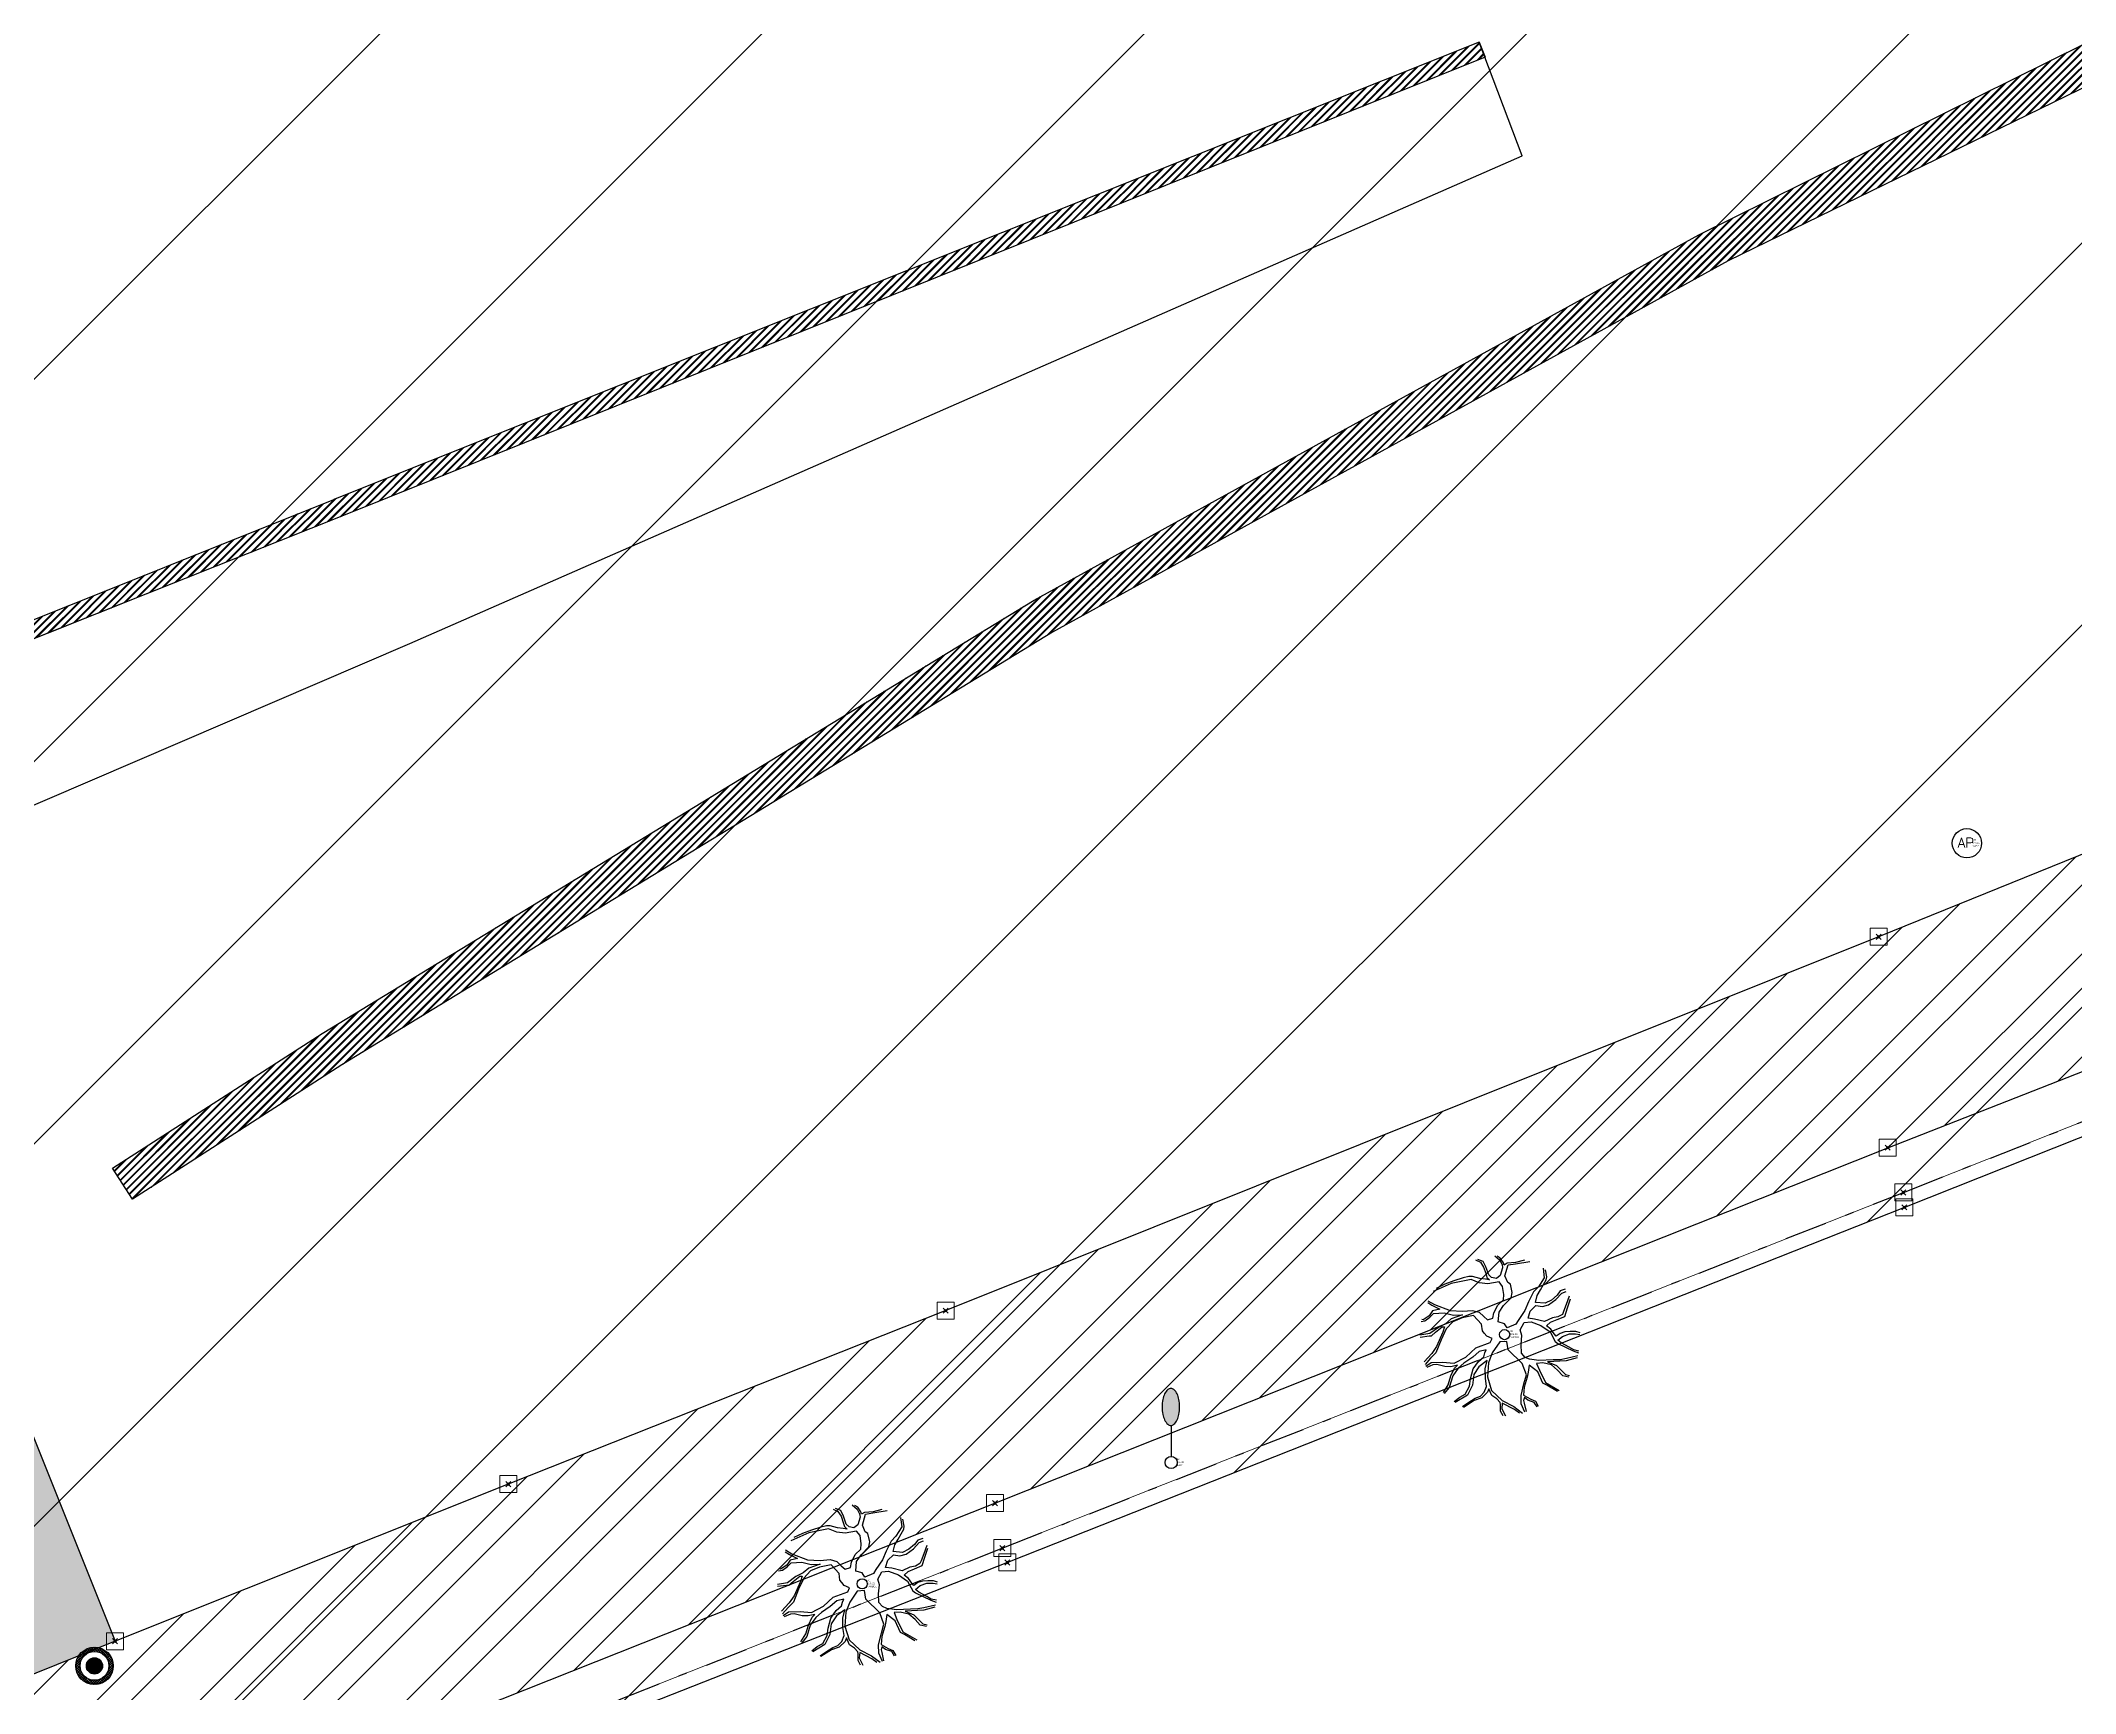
# Model space of a CAD drawing. Extents: x 350769 to 354978, y 6304672 to 6307963.
# Drawn here: x 352501.15 to 352525.05, y 6305421.09 to 6305440.5 of the extents above; entities that cross this region are included whole.
import ezdxf

# ---------------------------------------------------------------- set-up
doc = ezdxf.new("R2010")
doc.units = 0
doc.header["$PDMODE"] = 35
doc.header["$PDSIZE"] = 0.03
doc.linetypes.add('CONTINUOS', pattern=[0])
doc.linetypes.add('JPG_DASHDOT', pattern=[1, 0.5, -0.25, 0, -0.25])
doc.layers.get('0').update_dxf_attribs({"linetype": 'CONTINUOUS'})
doc.layers.get('Defpoints').update_dxf_attribs({"linetype": 'CONTINUOUS'})
for name, color, linetype in [('0-LEVANTAMIENTO 2020.SEP', 252, 'CONTINUOUS'), ('02_Geo ext_Acotamiento', 7, 'CONTINUOUS'), ('1-ADOQUIN', 8, 'CONTINUOUS'), ('1-MURO', 7, 'CONTINUOUS'), ('1-PAVIMENTO', 161, 'CONTINUOUS'), ('1-RADIER', 251, 'CONTINUOUS'), ('1-SOLERA', 212, 'CONTINUOUS'), ('1-SOLERA_ZARPA', 222, 'CONTINUOUS'), ('1-VEREDA', 251, 'CONTINUOUS'), ('2-ACHURADO MURO', 9, 'CONTINUOUS'), ('2-ACHURADO RADIER', 9, 'CONTINUOUS'), ('2-ACHURADO VEREDA', 252, 'CONTINUOUS'), ('C-TINN', 5, 'CONTINUOUS'), ('TOP-URB-SOLERAS', 2, 'JPG_DASHDOT'), ('V-NODE-TEXT', 1, 'CONTINUOUS'), ('Z-ARBOL', 253, 'CONTINUOUS'), ('Z-CIAP', 253, 'CONTINUOUS'), ('Z-LUM', 253, 'CONTINUOUS'), ('Z-TOPE', 253, 'CONTINUOUS')]:
    doc.layers.add(name, color=color, linetype=linetype)
doc.layers.add('0_ASD_TOPOGRAFIA_ELEMENTOS', color=9, linetype='CONTINUOS', lineweight=5, true_color=0xbdbdbd)
doc.styles.add('ROMANS', font='romans.shx', dxfattribs={"width": 0.65})
doc.dimstyles.new('Principal', dxfattribs={"dimscale": 0, "dimtxt": 2, "dimasz": 2, "dimexe": 1, "dimexo": 1, "dimtad": 1, "dimrnd": 0.05, "dimzin": 1, "dimtxsty": 'ROMANS', "dimcen": 2.5, "dimclrt": 2, "dimaunit": 2, "dimadec": 0, "dimazin": 0, "dimtfac": 1, "dimtmove": 0, "dimatfit": 3, "dimfxl": 1, "dimfxlon": 1, "dimarcsym": 0})
pattern_1 = [(45, (0, 0), (-0.04490128060535, 0.04490128060535), [])]
pattern_2 = [(45, (38000, -3000), (-0.04490128060535, 0.04490128060535), [])]

# ---------------------------------------------------------------- blocks, each defined once
blk = doc.blocks.new('ARBOL')
at = {"layer": 'Z-ARBOL', "color": 9, "linetype": 'Continuous', "true_color": 0xbdbdbd}
for p, q in [((-1.403, 3.597), (-1.165, 3.491)), ((-1.029, 3.526), (-1.286, 3.62)), ((-1.165, 3.491), (-1.017, 3.252)), ((-0.902, 3.26), (-1.029, 3.526)), ((-1.017, 3.252), (-0.911, 2.96)), ((-0.911, 2.96), (-0.854, 2.754)), ((-0.767, 2.873), (-0.902, 3.26)), ((-0.477, 3.797), (-0.24, 3.601)), ((-0.207, 3.685), (-0.352, 3.773)), ((-0.24, 3.601), (-0.123, 3.368)), ((-0.057, 3.46), (-0.207, 3.685)), ((-0.104, 3.213), (-0.207, 2.841)), ((-0.123, 3.368), (-0.104, 3.213)), ((-0.029, 3.35), (-0.057, 3.46)), ((0.118, 3.442), (-0.029, 3.35)), ((0.016, 2.829), (0.166, 3.358)), ((0.526, 3.47), (0.118, 3.442)), ((0.166, 3.358), (0.515, 3.412)), ((0.515, 3.412), (1.206, 3.526)), ((0.952, 3.585), (0.526, 3.47)), ((1.849, 3.198), (1.905, 2.74)), ((2.025, 2.777), (1.962, 3.121)), ((-2.573, 2.463), (-3.436, 2.075)), ((-2.87, 2.43), (-3.296, 2.225)), ((-2.436, 2.588), (-2.87, 2.43)), ((-1.615, 2.657), (-2.573, 2.463)), ((-1.989, 2.729), (-2.436, 2.588)), ((-1.717, 2.798), (-1.989, 2.729)), ((-1.54, 2.794), (-1.717, 2.798)), ((-1.226, 2.493), (-1.615, 2.657)), ((-1.187, 2.697), (-1.54, 2.794)), ((-0.816, 2.445), (-1.226, 2.493)), ((-0.92, 2.661), (-1.187, 2.697)), ((-0.73, 2.639), (-0.92, 2.661)), ((-0.854, 2.754), (-0.73, 2.639)), ((-0.266, 2.536), (-0.816, 2.445)), ((-0.63, 2.741), (-0.767, 2.873)), ((-0.396, 2.696), (-0.63, 2.741)), ((-0.207, 2.841), (-0.396, 2.696)), ((-0.096, 2.323), (-0.266, 2.536)), ((-0.041, 1.935), (-0.096, 2.323)), ((0.148, 2.502), (0.016, 2.829)), ((0.28, 2.432), (0.148, 2.502)), ((0.364, 2.024), (0.28, 2.432)), ((0.316, 1.777), (0.364, 2.024)), ((1.387, 2.055), (1.15, 1.572)), ((1.627, 2.295), (1.387, 2.055)), ((1.564, 1.885), (1.729, 2.155)), ((1.905, 2.74), (1.627, 2.295)), ((1.729, 2.155), (1.875, 2.414)), ((1.875, 2.414), (1.998, 2.632)), ((1.998, 2.632), (2.025, 2.777)), ((2.463, 1.684), (2.748, 1.991)), ((2.673, 2.111), (2.52, 1.899)), ((2.914, 2.185), (2.673, 2.111)), ((2.748, 1.991), (2.957, 2.072)), ((-3.7, 1.548), (-3.498, 1.419)), ((-3.69, 1.634), (-3.381, 1.442)), ((-3.47, 1.143), (-3.63, 0.901)), ((-3.594, 0.834), (-3.415, 1.011)), ((-3.498, 1.419), (-3.116, 1.225)), ((-3.116, 1.225), (-3.47, 1.143)), ((-3.415, 1.011), (-2.907, 1.05)), ((-3.381, 1.442), (-2.627, 1.162)), ((-2.907, 1.05), (-2.46, 0.935)), ((-2.627, 1.162), (-2.021, 1.122)), ((-2.021, 1.122), (-1.544, 1.167)), ((-1.544, 1.167), (-1.222, 1.075)), ((-1.222, 1.075), (-1.003, 0.868)), ((-0.567, 0.785), (-0.517, 1.046)), ((-0.517, 1.046), (-0.333, 1.418)), ((-0.333, 1.418), (-0.059, 1.667)), ((-0.309, 0.615), (-0.27, 1.074)), ((-0.27, 1.074), (-0.047, 1.394)), ((-0.059, 1.667), (-0.041, 1.935)), ((-0.047, 1.394), (0.316, 1.777)), ((0.973, 1.154), (0.657, 0.687)), ((1.15, 1.572), (0.973, 1.154)), ((1.13, 0.793), (1.228, 1.135)), ((1.228, 1.135), (1.504, 1.399)), ((1.485, 1.554), (1.564, 1.885)), ((1.945, 1.511), (1.485, 1.554)), ((1.504, 1.399), (1.819, 1.354)), ((1.819, 1.354), (2.109, 1.435)), ((2.249, 1.664), (1.945, 1.511)), ((2.109, 1.435), (2.463, 1.684)), ((2.52, 1.899), (2.249, 1.664)), ((2.839, 1.115), (2.78, 0.975)), ((2.968, 1.452), (2.839, 1.115)), ((2.891, 0.879), (3.018, 1.291)), ((3.108, 1.847), (2.968, 1.452)), ((3.018, 1.291), (3.163, 1.716)), ((-3.598, 0.051), (-4.08, -0.022)), ((-4.02, 0.629), (-3.835, 0.669)), ((-3.923, 0.716), (-3.985, 0.728)), ((-3.63, 0.901), (-3.923, 0.716)), ((-3.835, 0.669), (-3.594, 0.834)), ((-3.185, 0.35), (-3.598, 0.051)), ((-3.521, -0.054), (-3.326, 0.12)), ((-3.326, 0.12), (-3.003, 0.375)), ((-2.972, 0.113), (-3.28, -0.567)), ((-2.845, 0.526), (-3.185, 0.35)), ((-2.811, 0.278), (-3.057, -0.248)), ((-3.003, 0.375), (-2.891, 0.369)), ((-2.891, 0.369), (-2.972, 0.113)), ((-2.574, 0.761), (-2.845, 0.526)), ((-2.487, 0.623), (-2.811, 0.278)), ((-2.02, 0.956), (-2.574, 0.761)), ((-2.048, 0.811), (-2.487, 0.623)), ((-2.46, 0.935), (-2.02, 0.956)), ((-1.495, 0.916), (-2.048, 0.811)), ((-1.107, 0.496), (-1.495, 0.916)), ((-1.069, 0.187), (-1.107, 0.496)), ((-0.979, 0.064), (-1.069, 0.187)), ((-1.003, 0.868), (-0.823, 0.713)), ((-0.861, -0.079), (-0.979, 0.064)), ((-0.823, 0.713), (-0.567, 0.785)), ((-0.003, 0.526), (-0.309, 0.615)), ((0.12, 0.322), (-0.003, 0.526)), ((0.541, 0.498), (0.12, 0.322)), ((0.657, 0.687), (0.541, 0.498)), ((0.749, 0.232), (0.945, 0.586)), ((0.826, -0.039), (0.749, 0.232)), ((0.945, 0.586), (1.274, 0.614)), ((1.429, 0.75), (1.13, 0.793)), ((1.274, 0.614), (1.74, 0.435)), ((1.922, 0.626), (1.429, 0.75)), ((1.74, 0.435), (2.184, 0.139)), ((2.296, 0.811), (1.922, 0.626)), ((2.013, 0.428), (2.208, 0.602)), ((2.225, 0.267), (2.013, 0.428)), ((2.184, 0.139), (2.434, -0.331)), ((2.208, 0.602), (2.522, 0.723)), ((2.391, 0.039), (2.225, 0.267)), ((2.562, 0.851), (2.296, 0.811)), ((2.484, -0.069), (2.391, 0.039)), ((2.67, 0.062), (2.484, -0.069)), ((2.522, 0.723), (2.891, 0.879)), ((2.78, 0.975), (2.562, 0.851)), ((2.895, 0.139), (2.67, 0.062)), ((2.788, -0.082), (3.118, 0.036)), ((3.155, 0.15), (2.895, 0.139)), ((3.118, 0.036), (3.409, 0.041)), ((3.428, 0.143), (3.155, 0.15)), ((3.409, 0.041), (3.612, 0.003)), ((3.628, 0.09), (3.428, 0.143)), ((-4.066, -0.115), (-3.635, -0.062)), ((-3.508, -0.915), (-3.874, -1.313)), ((-3.635, -0.062), (-3.521, -0.054)), ((-3.307, -0.878), (-3.565, -1.13)), ((-3.28, -0.567), (-3.508, -0.915)), ((-3.057, -0.248), (-3.307, -0.878)), ((-1.859, -1.079), (-1.388, -0.641)), ((-1.226, -0.808), (-1.537, -1.08)), ((-1.388, -0.641), (-0.693, -0.382)), ((-0.89, -0.736), (-1.226, -0.808)), ((-1, -1.062), (-0.949, -0.876)), ((-0.949, -0.876), (-0.89, -0.736)), ((-0.607, -0.187), (-0.861, -0.079)), ((-0.595, -0.883), (-0.783, -1.36)), ((-0.693, -0.382), (-0.607, -0.187)), ((-0.234, -0.349), (-0.595, -0.883)), ((0.11, -0.324), (-0.234, -0.349)), ((0.178, -0.729), (0.11, -0.324)), ((0.844, -1.384), (0.178, -0.729)), ((0.792, -0.47), (0.826, -0.039)), ((0.808, -0.895), (0.792, -0.47)), ((0.98, -1.093), (0.808, -0.895)), ((2.434, -0.331), (2.56, -0.43)), ((2.56, -0.264), (2.788, -0.082)), ((2.727, -0.401), (2.56, -0.264)), ((2.56, -0.43), (3.301, -0.782)), ((3.107, -0.61), (2.727, -0.401)), ((3.327, -0.727), (3.107, -0.61)), ((3.301, -0.782), (3.556, -0.877)), ((3.574, -0.789), (3.327, -0.727)), ((-3.565, -1.13), (-3.831, -1.435)), ((-3.796, -1.524), (-3.541, -1.346)), ((-3.449, -1.454), (-3.747, -1.578)), ((-3.541, -1.346), (-2.989, -1.331)), ((-3.269, -1.443), (-3.449, -1.454)), ((-2.882, -1.532), (-3.269, -1.443)), ((-2.989, -1.331), (-2.433, -1.376)), ((-2.593, -1.542), (-2.882, -1.532)), ((-2.273, -1.468), (-2.593, -1.542)), ((-2.581, -1.981), (-2.412, -1.607)), ((-2.235, -1.61), (-2.5, -1.982)), ((-2.433, -1.376), (-1.859, -1.079)), ((-2.412, -1.607), (-2.273, -1.468)), ((-1.964, -1.376), (-2.235, -1.61)), ((-1.537, -1.08), (-1.964, -1.376)), ((-1.64, -2.131), (-1.515, -1.642)), ((-1.487, -1.919), (-1.553, -2.434)), ((-1.515, -1.642), (-1.253, -1.285)), ((-1.237, -1.544), (-1.487, -1.919)), ((-1.253, -1.285), (-1, -1.062)), ((-0.841, -1.243), (-1.237, -1.544)), ((-0.934, -1.647), (-0.841, -1.243)), ((-0.924, -2.102), (-0.934, -1.647)), ((-0.783, -1.36), (-0.829, -2.029)), ((1.046, -1.935), (0.844, -1.384)), ((0.931, -2.365), (1.046, -1.935)), ((1.19, -1.179), (0.98, -1.093)), ((1.136, -1.801), (1.089, -2.048)), ((1.184, -1.464), (1.136, -1.801)), ((1.592, -1.783), (1.184, -1.464)), ((1.645, -1.25), (1.19, -1.179)), ((1.833, -1.361), (1.539, -1.381)), ((1.539, -1.381), (1.67, -1.707)), ((1.84, -2.342), (1.592, -1.783)), ((2.33, -1.215), (1.645, -1.25)), ((1.67, -1.707), (1.96, -2.305)), ((2.251, -1.456), (1.833, -1.361)), ((2.967, -1.261), (2.068, -1.316)), ((2.068, -1.316), (2.488, -1.486)), ((2.542, -1.708), (2.251, -1.456)), ((2.671, -1.205), (2.33, -1.215)), ((2.488, -1.486), (2.923, -1.916)), ((2.797, -1.983), (2.542, -1.708)), ((2.971, -1.156), (2.671, -1.205)), ((2.923, -1.916), (3.123, -1.969)), ((3.494, -1.121), (2.967, -1.261)), ((3.522, -1.022), (2.971, -1.156)), ((-2.944, -2.787), (-2.711, -2.409)), ((-2.67, -2.537), (-2.906, -2.839)), ((-2.711, -2.409), (-2.581, -1.981)), ((-2.5, -1.982), (-2.67, -2.537)), ((-1.79, -2.916), (-2.375, -3.272)), ((-2.163, -3.011), (-1.893, -2.866)), ((-1.893, -2.866), (-1.691, -2.483)), ((-1.553, -2.434), (-1.79, -2.916)), ((-1.691, -2.483), (-1.64, -2.131)), ((-1.168, -2.959), (-0.986, -2.768)), ((-0.825, -2.769), (-1.104, -3.047)), ((-0.986, -2.768), (-0.869, -2.489)), ((-0.869, -2.489), (-0.924, -2.102)), ((-0.829, -2.029), (-0.631, -2.685)), ((-0.76, -2.6), (-0.825, -2.769)), ((-0.614, -2.929), (-0.76, -2.6)), ((-0.631, -2.685), (-0.112, -3.176)), ((-0.371, -3.096), (-0.614, -2.929)), ((0.792, -2.926), (0.931, -2.365)), ((0.795, -3.334), (0.792, -2.926)), ((0.947, -2.534), (0.907, -2.918)), ((0.907, -2.918), (1.258, -3.106)), ((1.089, -2.048), (0.947, -2.534)), ((2.032, -2.439), (1.84, -2.342)), ((1.96, -2.305), (2.63, -2.689)), ((2.541, -2.732), (2.032, -2.439)), ((3.09, -2.053), (2.797, -1.983)), ((-2.428, -3.216), (-2.163, -3.011)), ((-2.023, -3.459), (-1.763, -3.283)), ((-1.468, -3.174), (-1.982, -3.498)), ((-1.763, -3.283), (-1.414, -3.063)), ((-1.104, -3.047), (-1.468, -3.174)), ((-1.414, -3.063), (-1.168, -2.959)), ((-0.209, -3.263), (-0.371, -3.096)), ((-0.194, -3.356), (-0.209, -3.263)), ((-0.193, -3.688), (-0.194, -3.356)), ((-0.073, -3.907), (-0.193, -3.688)), ((-0.118, -3.295), (-0.137, -3.563)), ((-0.137, -3.563), (0.039, -3.913)), ((0.469, -3.603), (-0.118, -3.295)), ((-0.112, -3.176), (0.447, -3.464)), ((0.447, -3.464), (0.866, -3.771)), ((0.709, -3.785), (0.469, -3.603)), ((0.979, -3.736), (0.795, -3.334)), ((0.95, -3.032), (0.906, -3.174)), ((0.906, -3.174), (0.947, -3.302)), ((0.947, -3.302), (1.033, -3.696)), ((1.12, -3.155), (0.95, -3.032)), ((1.423, -3.258), (1.12, -3.155)), ((1.258, -3.106), (1.481, -3.209)), ((1.558, -3.479), (1.423, -3.258)), ((1.481, -3.209), (1.614, -3.445))]:
    blk.add_line(p, q, dxfattribs=at)
at = {"layer": 'Z-ARBOL', "color": 9, "true_color": 0xbdbdbd}
blk.add_circle((0, 0), 0.245, dxfattribs=at)
blk = doc.blocks.new('*U737', base_point=(352518.349, 6305425.305))
at = {"layer": 'Z-ARBOL', "linetype": 'ByBlock', "lineweight": -2, "xscale": 0.2441400029806206, "yscale": 0.2441400029806206, "zscale": 0.2441400029806206}
blk.add_blockref('ARBOL', (352518.349, 6305425.305), dxfattribs=at)
at = {"layer": 'V-NODE-TEXT', "linetype": 'ByBlock', "char_height": 0.02}
for s, insert, attachment_point in [('39', (352518.414, 6305425.345), 4), ('676.38', (352518.414, 6305425.32), 1), ('°ARBOL', (352518.414, 6305425.275), 4)]:
    blk.add_mtext(s, dxfattribs=dict(at, insert=insert, attachment_point=attachment_point))
blk = doc.blocks.new('*U738', base_point=(352510.803, 6305422.377))
at = {"layer": 'Z-ARBOL', "linetype": 'ByBlock', "lineweight": -2, "xscale": 0.2441400029806206, "yscale": 0.2441400029806206, "zscale": 0.2441400029806206}
blk.add_blockref('ARBOL', (352510.803, 6305422.377), dxfattribs=at)
at = {"layer": 'V-NODE-TEXT', "linetype": 'ByBlock', "char_height": 0.02}
for s, insert, attachment_point in [('41', (352510.868, 6305422.417), 4), ('676.23', (352510.868, 6305422.392), 1), ('°ARBOL', (352510.868, 6305422.347), 4)]:
    blk.add_mtext(s, dxfattribs=dict(at, insert=insert, attachment_point=attachment_point))
blk = doc.blocks.new('LUM')
blk.add_hatch(color=256).paths.add_polyline_path([(0.32, 2.09, 0.048714), (0.293, 2.371, 0.062489), (0.224, 2.581, 0.102974), (0.101, 2.743, 0.180941), (-0.01, 2.784, 0.180941), (-0.121, 2.743, 0.102974), (-0.244, 2.581, 0.062489), (-0.313, 2.371, 0.048714), (-0.341, 2.09, 0.048714), (-0.313, 1.808, 0.062489), (-0.244, 1.599, 0.102974), (-0.121, 1.437, 0.180941), (-0.01, 1.395, 0.180941), (0.101, 1.437, 0.102974), (0.224, 1.599, 0.062489), (0.293, 1.808, 0.048714)])
at = {"layer": 'Z-LUM'}
blk.add_lwpolyline([(-0.341, 2.09, 0.048714), (-0.313, 1.808, 0.062489), (-0.244, 1.599, 0.102974), (-0.121, 1.437, 0.180941), (-0.01, 1.395, 0.180941), (0.101, 1.437, 0.102974), (0.224, 1.599, 0.062489), (0.293, 1.808, 0.048714), (0.32, 2.09, 0.048714), (0.293, 2.371, 0.062489), (0.224, 2.581, 0.102974), (0.101, 2.743, 0.180941), (-0.01, 2.784, 0.180941), (-0.121, 2.743, 0.102974), (-0.244, 2.581, 0.062489), (-0.313, 2.371, 0.048714)], format="xyb", close=True, dxfattribs=at)
blk.add_lwpolyline([(0.006, 1.395), (0.006, 0.23)], dxfattribs=at)
blk.add_circle((0, 0), 0.23, dxfattribs=at)
blk = doc.blocks.new('*U778', base_point=(352514.432, 6305423.803))
at = {"layer": 'Z-LUM', "linetype": 'ByBlock', "lineweight": -2, "xscale": 0.3122469918520235, "yscale": 0.3122469918520235, "zscale": 0.3122469918520235}
blk.add_blockref('LUM', (352514.432, 6305423.803), dxfattribs=at)
at = {"layer": 'V-NODE-TEXT', "linetype": 'ByBlock', "char_height": 0.02}
for s, insert, attachment_point in [('40', (352514.497, 6305423.843), 4), ('676.28', (352514.497, 6305423.818), 1), ('°LUM', (352514.497, 6305423.773), 4)]:
    blk.add_mtext(s, dxfattribs=dict(at, insert=insert, attachment_point=attachment_point))
blk = doc.blocks.new('CIAP')
at = {"layer": 'Z-CIAP', "color": 9, "true_color": 0xbdbdbd}
blk.add_circle((0, 0), 1.2, dxfattribs=at)
at = {"layer": 'Z-CIAP', "color": 9, "true_color": 0xbdbdbd, "style": 'ROMANS'}
blk.add_text('AP', height=0.8, dxfattribs=at).set_placement((-0.75, -0.36))
blk = doc.blocks.new('*U788', base_point=(352523.779, 6305431.077))
at = {"layer": 'Z-CIAP', "linetype": 'ByBlock', "lineweight": -2, "xscale": 0.1434531147387305, "yscale": 0.1434531147387305, "zscale": 0.1434531147387305}
blk.add_blockref('CIAP', (352523.779, 6305431.077), dxfattribs=at)
at = {"layer": 'V-NODE-TEXT', "linetype": 'ByBlock', "char_height": 0.02}
for s, insert, attachment_point in [('676.45', (352523.844, 6305431.092), 1), ('111', (352523.844, 6305431.117), 4), ('°CIAP', (352523.844, 6305431.047), 4)]:
    blk.add_mtext(s, dxfattribs=dict(at, insert=insert, attachment_point=attachment_point))
blk = doc.blocks.new('TOPE')
at = {"layer": 'Z-TOPE'}
h = blk.add_hatch(color=256, dxfattribs=at)
edge = h.paths.add_edge_path()
edge.add_arc((0, 0), 0.478, 0, 360)
for p, q in [((-1.1, 0.04), (-0.75, 0.39)), ((-1.1, -0.1), (-0.83, 0.17)), ((-0.83, -0.15), (-1.1, 0.11)), ((-1.08, 0.2), (-0.2, 1.08)), ((-0.85, 0), (-1.08, 0.23)), ((-1.08, -0.23), (-0.85, 0.01)), ((-0.84, 0.14), (-1.05, 0.35)), ((-1.03, 0.4), (-0.4, 1.03)), ((-0.81, 0.25), (-1.01, 0.45)), ((-0.77, 0.36), (-0.96, 0.54)), ((-0.72, 0.45), (-0.9, 0.63)), ((-0.66, 0.53), (-0.84, 0.71)), ((-0.59, 0.61), (-0.77, 0.79)), ((-0.51, 0.67), (-0.7, 0.85)), ((-0.43, 0.73), (-0.61, 0.92)), ((-0.33, 0.78), (-0.53, 0.97)), ((-0.23, 0.82), (-0.43, 1.02)), ((-0.39, 0.75), (-0.04, 1.1)), ((-0.11, 0.84), (-0.32, 1.05)), ((0.03, 0.85), (-0.21, 1.08)), ((-0.17, 0.83), (0.1, 1.1)), ((0.19, 0.83), (-0.08, 1.1)), ((-0.01, 0.85), (0.23, 1.08)), ((0.43, 0.73), (0.06, 1.1)), ((0.13, 0.84), (0.34, 1.05)), ((1.08, 0.22), (0.22, 1.08)), ((0.24, 0.81), (0.44, 1.01)), ((0.35, 0.77), (0.54, 0.96)), ((1.01, 0.43), (0.43, 1.01)), ((0.44, 0.72), (0.63, 0.91)), ((0.53, 0.66), (0.71, 0.85)), ((0.6, 0.6), (0.78, 0.78)), ((0.67, 0.52), (0.85, 0.7)), ((0.73, 0.44), (0.91, 0.62)), ((1.1, 0.06), (0.73, 0.43)), ((0.78, 0.34), (0.97, 0.53)), ((0.81, 0.24), (1.01, 0.44)), ((1.1, -0.08), (0.83, 0.19)), ((0.83, -0.18), (1.1, 0.09)), ((0.84, 0.12), (1.05, 0.33)), ((0.85, -0.02), (1.08, 0.22)), ((1.08, -0.21), (0.85, 0.03)), ((-0.77, -0.36), (-1.1, -0.03)), ((-0.19, -1.09), (-1.09, -0.19)), ((-1.05, -0.34), (-0.84, -0.13)), ((-0.38, -1.03), (-1.03, -0.38)), ((-1.01, -0.44), (-0.81, -0.24)), ((-0.96, -0.54), (-0.77, -0.35)), ((-0.91, -0.63), (-0.72, -0.44)), ((-0.85, -0.71), (-0.66, -0.53)), ((-0.78, -0.78), (-0.6, -0.6)), ((-0.78, -0.78), (-0.78, -0.78)), ((-0.7, -0.85), (-0.52, -0.67)), ((-0.62, -0.91), (-0.44, -0.73)), ((-0.53, -0.97), (-0.34, -0.78)), ((-0.44, -1.01), (-0.24, -0.81)), ((-0.03, -1.1), (-0.36, -0.77)), ((-0.33, -1.05), (-0.12, -0.84)), ((-0.22, -1.08), (0.02, -0.85)), ((0.11, -1.1), (-0.15, -0.83)), ((-0.09, -1.1), (0.18, -0.83)), ((0.23, -1.08), (0, -0.85)), ((0.05, -1.1), (0.4, -0.74)), ((0.35, -1.05), (0.14, -0.84)), ((0.21, -1.08), (1.08, -0.21)), ((0.45, -1.01), (0.25, -0.81)), ((0.54, -0.96), (0.36, -0.77)), ((0.41, -1.02), (1.02, -0.41)), ((0.63, -0.9), (0.45, -0.72)), ((0.71, -0.84), (0.53, -0.66)), ((0.79, -0.77), (0.61, -0.59)), ((0.85, -0.7), (0.67, -0.51)), ((0.92, -0.61), (0.73, -0.43)), ((0.74, -0.4), (1.1, -0.05)), ((0.97, -0.53), (0.78, -0.33)), ((1.02, -0.43), (0.82, -0.23)), ((1.05, -0.32), (0.84, -0.11))]:
    blk.add_line(p, q, dxfattribs=at)
for radius in [1.1, 0.848, 0.478]:
    blk.add_circle((0, 0), radius, dxfattribs=at)
blk = doc.blocks.new('*D1236')
at = {"layer": '02_Geo ext_Acotamiento', "color": 0, "lineweight": -2, "transparency": 16777216}
blk.add_line((352474.045, 6305972.496), (352473.119, 6305978.179), dxfattribs=at)
at = {"layer": '02_Geo ext_Acotamiento', "color": 0, "transparency": 16777216}
blk.add_solid([(352473.283, 6305978.206), (352472.954, 6305978.153), (352472.958, 6305979.166)], dxfattribs=at)
at = {"layer": 'Defpoints', "color": 0, "transparency": 16777216}
for p in [(352472.958, 6305979.166), (352596.042, 6305224.025)]:
    blk.add_point(p, dxfattribs=at)
at = {"layer": '02_Geo ext_Acotamiento', "color": 2, "transparency": 16777216, "insert": (352474.582, 6305974.845), "char_height": 1, "attachment_point": 5, "rotation": 279.2575, "style": 'ROMANS'}
blk.add_mtext('R765,10', dxfattribs=at)
blk = doc.blocks.new('*U5014', base_point=(352518.349, 6305425.305))
at = {"layer": 'Z-ARBOL', "linetype": 'ByBlock', "lineweight": -2, "xscale": 0.2441400029806206, "yscale": 0.2441400029806206, "zscale": 0.2441400029806206}
blk.add_blockref('ARBOL', (352518.349, 6305425.305), dxfattribs=at)
at = {"layer": 'V-NODE-TEXT', "linetype": 'ByBlock', "char_height": 0.02}
for s, insert, attachment_point in [('39', (352518.414, 6305425.345), 4), ('676.38', (352518.414, 6305425.32), 1), ('°ARBOL', (352518.414, 6305425.275), 4)]:
    blk.add_mtext(s, dxfattribs=dict(at, insert=insert, attachment_point=attachment_point))
blk = doc.blocks.new('*U5015', base_point=(352510.803, 6305422.377))
at = {"layer": 'Z-ARBOL', "linetype": 'ByBlock', "lineweight": -2, "xscale": 0.2441400029806206, "yscale": 0.2441400029806206, "zscale": 0.2441400029806206}
blk.add_blockref('ARBOL', (352510.803, 6305422.377), dxfattribs=at)
at = {"layer": 'V-NODE-TEXT', "linetype": 'ByBlock', "char_height": 0.02}
for s, insert, attachment_point in [('41', (352510.868, 6305422.417), 4), ('676.23', (352510.868, 6305422.392), 1), ('°ARBOL', (352510.868, 6305422.347), 4)]:
    blk.add_mtext(s, dxfattribs=dict(at, insert=insert, attachment_point=attachment_point))
blk = doc.blocks.new('*U5057', base_point=(352514.432, 6305423.803))
at = {"layer": 'Z-LUM', "linetype": 'ByBlock', "lineweight": -2, "xscale": 0.3122469918520235, "yscale": 0.3122469918520235, "zscale": 0.3122469918520235}
blk.add_blockref('LUM', (352514.432, 6305423.803), dxfattribs=at)
at = {"layer": 'V-NODE-TEXT', "linetype": 'ByBlock', "char_height": 0.02}
for s, insert, attachment_point in [('40', (352514.497, 6305423.843), 4), ('676.28', (352514.497, 6305423.818), 1), ('°LUM', (352514.497, 6305423.773), 4)]:
    blk.add_mtext(s, dxfattribs=dict(at, insert=insert, attachment_point=attachment_point))
blk = doc.blocks.new('*U5067', base_point=(352523.779, 6305431.077))
at = {"layer": 'Z-CIAP', "linetype": 'ByBlock', "lineweight": -2, "xscale": 0.1434531147387305, "yscale": 0.1434531147387305, "zscale": 0.1434531147387305}
blk.add_blockref('CIAP', (352523.779, 6305431.077), dxfattribs=at)
at = {"layer": 'V-NODE-TEXT', "linetype": 'ByBlock', "char_height": 0.02}
for s, insert, attachment_point in [('676.45', (352523.844, 6305431.092), 1), ('111', (352523.844, 6305431.117), 4), ('°CIAP', (352523.844, 6305431.047), 4)]:
    blk.add_mtext(s, dxfattribs=dict(at, insert=insert, attachment_point=attachment_point))
blk = doc.blocks.new('TOPOGRAFIA')
at = {"layer": '2-ACHURADO MURO', "lineweight": 0, "true_color": 0xbdbdbd}
h = blk.add_hatch(dxfattribs=at)
h.set_pattern_fill('ANSI31', color=9, scale=0.02)
h.set_pattern_definition(pattern_2)
h.paths.add_polyline_path([(390477.753, 6302446.148), (390477.887, 6302449.06), (390477.641, 6302448.984), (390477.507, 6302446.072), (390481.886, 6302435.266, -0.017184), (390483.463, 6302432.785, 0.212455), (390490.124, 6302429.825, 0.067719), (390493.364, 6302430.411), (390504.693, 6302434.919), (390518.119, 6302440.31), (390518.049, 6302440.485), (390504.597, 6302435.116), (390493.301, 6302430.59, -0.067674), (390490.114, 6302430.07, -0.2108), (390483.67, 6302432.966), (390482.082, 6302435.381)])
h = blk.add_hatch(dxfattribs=at)
h.set_pattern_fill('ANSI31', color=9, scale=0.02)
h.set_pattern_definition(pattern_2)
h.paths.add_polyline_path([(390520.975, 6302437.918), (390529.366, 6302442.011), (390536.77, 6302445.243, -0.381102), (390540.214, 6302444.003), (390540.51, 6302442.722), (390540.666, 6302437.209), (390541.073, 6302437.372), (390540.961, 6302441.25), (390540.915, 6302443.003), (390540.6, 6302444.141, 0.38257), (390536.855, 6302445.738), (390527.689, 6302441.724), (390520.631, 6302438.222), (390512.822, 6302433.934), (390504.46, 6302428.841), (390501.998, 6302427.26), (390502.233, 6302426.895), (390504.69, 6302428.473), (390513.039, 6302433.558)])
at = {"layer": '2-ACHURADO RADIER', "lineweight": 0, "true_color": 0xbdbdbd}
h = blk.add_hatch(color=9, dxfattribs=at)
h.dxf.hatch_style = 1
h.paths.add_polyline_path([(390498.532, 6302430.434), (390485.251, 6302425.123, -0.045419), (390485.024, 6302425.081), (390488.749, 6302416.568), (390488.846, 6302416.378), (390488.941, 6302416.427), (390494.157, 6302418.53), (390493.79, 6302419.438), (390494.434, 6302419.728), (390494.812, 6302418.794), (390502.028, 6302421.704)])
at = {"layer": '1-ADOQUIN', "color": 9, "lineweight": 0, "true_color": 0xbdbdbd, "flags": 128}
blk.add_lwpolyline([(390498.532, 6302430.434), (390502.028, 6302421.704)], dxfattribs=at)
at = {"layer": '1-MURO', "color": 9, "lineweight": 0, "true_color": 0xbdbdbd}
for p, q in [((390520.631, 6302438.222), (390527.689, 6302441.724)), ((390518.049, 6302440.485), (390504.597, 6302435.116)), ((390518.119, 6302440.31), (390504.693, 6302434.919)), ((390518.049, 6302440.485), (390518.119, 6302440.31)), ((390512.822, 6302433.934), (390520.631, 6302438.222)), ((390493.301, 6302430.59), (390504.597, 6302435.116)), ((390504.693, 6302434.919), (390493.364, 6302430.411)), ((390504.46, 6302428.841), (390512.822, 6302433.934)), ((390501.998, 6302427.26), (390504.46, 6302428.841))]:
    blk.add_line(p, q, dxfattribs=at)
at = {"layer": '1-MURO', "color": 9, "lineweight": 0, "true_color": 0xbdbdbd, "flags": 128}
blk.add_lwpolyline([(390540.51, 6302442.722), (390540.214, 6302444.003, 0.381102), (390536.77, 6302445.243), (390529.366, 6302442.011), (390520.975, 6302437.918), (390513.039, 6302433.558), (390504.69, 6302428.473), (390502.233, 6302426.895)], format="xyb", dxfattribs=at)
blk.add_lwpolyline([(390502.233, 6302426.895), (390501.998, 6302427.26)], dxfattribs=at)
at = {"layer": '1-PAVIMENTO', "color": 9, "lineweight": 0, "true_color": 0xbdbdbd, "flags": 128}
blk.add_lwpolyline([(390441.522, 6302394.629), (390452.503, 6302398.982), (390458.213, 6302401.216), (390468.05, 6302405.104), (390476.439, 6302408.401), (390481.682, 6302410.475), (390490.722, 6302414.053), (390503.01, 6302418.889), (390512.509, 6302422.629), (390523.045, 6302426.8), (390532.693, 6302430.631), (390541.368, 6302434.036), (390559.984, 6302441.387), (390574.209, 6302447), (390587.598, 6302452.326), (390599.579, 6302457.023), (390608.801, 6302460.676), (390618.951, 6302464.69)], dxfattribs=at)
at = {"layer": '1-RADIER', "color": 9, "lineweight": 0, "true_color": 0xbdbdbd, "flags": 128}
blk.add_lwpolyline([(390498.532, 6302430.434), (390505.491, 6302433.423), (390518.556, 6302439.152), (390518.049, 6302440.485)], dxfattribs=at)
at = {"layer": '1-SOLERA', "color": 9, "lineweight": 0, "true_color": 0xbdbdbd}
for p, q in [((390523.032, 6302426.975), (390532.641, 6302430.776)), ((390512.449, 6302422.797), (390523.032, 6302426.975)), ((390502.837, 6302418.999), (390512.449, 6302422.797))]:
    blk.add_line(p, q, dxfattribs=at)
at = {"layer": '1-VEREDA', "color": 9, "lineweight": 0, "true_color": 0xbdbdbd}
blk.add_lwpolyline([(390531.498, 6302433.526), (390522.742, 6302429.978), (390511.784, 6302425.587), (390506.646, 6302423.549), (390502.028, 6302421.704), (390494.812, 6302418.794), (390495.181, 6302417.883), (390494.537, 6302417.593), (390494.157, 6302418.53), (390488.941, 6302416.427), (390489.942, 6302414.484, 0.133811), (390490.704, 6302414.211), (390494.697, 6302415.812), (390494.552, 6302416.257), (390502.709, 6302419.494), (390512.363, 6302423.326), (390522.849, 6302427.501), (390532.385, 6302431.239)], format="xyb", dxfattribs=at)
at = {"layer": 'C-TINN', "color": 9, "linetype": 'Continuous', "lineweight": 0, "true_color": 0xbdbdbd}
for points, elevation in [([(390522.642, 6302429.878), (390522.642, 6302430.078), (390522.842, 6302430.078), (390522.842, 6302429.878), (390522.642, 6302429.878)], 676.42), ([(390522.749, 6302427.401), (390522.749, 6302427.601), (390522.949, 6302427.601), (390522.949, 6302427.401), (390522.749, 6302427.401)], 676.441), ([(390522.932, 6302426.875), (390522.932, 6302427.075), (390523.132, 6302427.075), (390523.132, 6302426.875), (390522.932, 6302426.875)], 676.421), ([(390522.945, 6302426.7), (390522.945, 6302426.9), (390523.145, 6302426.9), (390523.145, 6302426.7), (390522.945, 6302426.7)], 676.256), ([(390511.684, 6302425.487), (390511.684, 6302425.687), (390511.884, 6302425.687), (390511.884, 6302425.487), (390511.684, 6302425.487)], 676.198), ([(390506.546, 6302423.449), (390506.546, 6302423.649), (390506.746, 6302423.649), (390506.746, 6302423.449), (390506.546, 6302423.449)], 676.086), ([(390512.263, 6302423.226), (390512.263, 6302423.426), (390512.463, 6302423.426), (390512.463, 6302423.226), (390512.263, 6302423.226)], 676.273), ([(390512.349, 6302422.697), (390512.349, 6302422.897), (390512.549, 6302422.897), (390512.549, 6302422.697), (390512.349, 6302422.697)], 676.246), ([(390512.409, 6302422.529), (390512.409, 6302422.729), (390512.609, 6302422.729), (390512.609, 6302422.529), (390512.409, 6302422.529)], 676.099), ([(390501.928, 6302421.604), (390501.928, 6302421.804), (390502.128, 6302421.804), (390502.128, 6302421.604), (390501.928, 6302421.604)], 676.026)]:
    blk.add_lwpolyline(points, dxfattribs=dict(at, elevation=elevation))
for p in [(390522.742, 6302429.978, 676.42), (390522.849, 6302427.501, 676.441), (390523.032, 6302426.975, 676.421), (390523.045, 6302426.8, 676.256), (390511.784, 6302425.587, 676.198), (390506.646, 6302423.549, 676.086), (390512.363, 6302423.326, 676.273), (390512.449, 6302422.797, 676.246), (390512.509, 6302422.629, 676.099), (390502.028, 6302421.704, 676.026)]:
    blk.add_point(p, dxfattribs=at)
at = {"layer": '1-SOLERA_ZARPA', "color": 9, "linetype": 'Continuous', "lineweight": 0, "true_color": 0xbdbdbd, "xscale": 0.2, "yscale": 0.2, "zscale": 0.2}
blk.add_blockref('TOPE', (390501.786, 6302421.414), dxfattribs=at)
at = {"layer": 'Z-ARBOL', "color": 9, "lineweight": 0, "true_color": 0xbdbdbd}
for name, p in [('*U5014', (390518.349, 6302425.305)), ('*U5015', (390510.803, 6302422.377))]:
    blk.add_blockref(name, p, dxfattribs=at)
at = {"layer": 'Z-CIAP', "color": 9, "lineweight": 0, "true_color": 0xbdbdbd}
blk.add_blockref('*U5067', (390523.779, 6302431.077), dxfattribs=at)
at = {"layer": 'Z-LUM', "color": 9, "lineweight": 0, "true_color": 0xbdbdbd}
blk.add_blockref('*U5057', (390514.432, 6302423.803), dxfattribs=at)

msp = doc.modelspace()

# ---------------------------------------------------------------- hatches: boundary and pattern name
at = {"layer": '0-LEVANTAMIENTO 2020.SEP'}
h = msp.add_hatch(dxfattribs=at)
h.set_pattern_fill('ANSI31', color=252)
h.paths.add_polyline_path([(352458.213, 6305401.216), (352452.503, 6305398.982), (352452.816, 6305399.28), (352452.609, 6305399.636), (352451.638, 6305400.227), (352457.678, 6305402.577), (352457.689, 6305402.79), (352457.683, 6305402.996), (352454.252, 6305411.685), (352450.931, 6305420.069), (352447.151, 6305429.404), (352442.008, 6305442.347), (352436.835, 6305455.304), (352430.757, 6305470.685), (352440.792, 6305475.07), (352451.682, 6305479.894), (352465.771, 6305486.18), (352480.216, 6305492.535), (352496.407, 6305499.712), (352513.657, 6305507.299), (352529.161, 6305514.161), (352541.959, 6305519.8), (352561.927, 6305528.675), (352571.449, 6305540.268), (352583.647, 6305555.178), (352598.213, 6305545.789), (352605.453, 6305541.805), (352602.222, 6305538.721), (352606.073, 6305535.813), (352608.645, 6305532.42), (352608.792, 6305532.234), (352608.857, 6305528.43), (352613.727, 6305525.092), (352613.927, 6305524.926), (352609.716, 6305517.616), (352604.317, 6305502.974), (352607.353, 6305483.644), (352606.958, 6305479.393), (352608.039, 6305476.818), (352609.065, 6305474.225), (352617.537, 6305468.424), (352618.346, 6305465.146), (352618.854, 6305464.849), (352618.951, 6305464.69), (352608.801, 6305460.676), (352599.579, 6305457.023), (352587.598, 6305452.326), (352574.209, 6305447), (352559.984, 6305441.387), (352541.368, 6305434.036), (352532.693, 6305430.631), (352523.045, 6305426.8), (352512.509, 6305422.629), (352503.01, 6305418.889), (352490.722, 6305414.053), (352481.682, 6305410.475), (352476.439, 6305408.401), (352468.05, 6305405.104)])
at = {"layer": '2-ACHURADO MURO'}
h = msp.add_hatch(dxfattribs=at)
h.set_pattern_fill('ANSI31', color=256, scale=0.02)
h.set_pattern_definition(pattern_1)
h.paths.add_polyline_path([(352477.753, 6305446.148), (352477.887, 6305449.06), (352477.641, 6305448.984), (352477.507, 6305446.072), (352481.886, 6305435.266, -0.017184), (352483.463, 6305432.785, 0.212455), (352490.124, 6305429.825, 0.067719), (352493.364, 6305430.411), (352504.693, 6305434.919), (352518.119, 6305440.31), (352518.049, 6305440.485), (352504.597, 6305435.116), (352493.301, 6305430.59, -0.067674), (352490.114, 6305430.07, -0.2108), (352483.67, 6305432.966), (352482.082, 6305435.381)])
h = msp.add_hatch(dxfattribs=at)
h.set_pattern_fill('ANSI31', color=256, scale=0.02)
h.set_pattern_definition(pattern_1)
h.paths.add_polyline_path([(352520.975, 6305437.918), (352529.366, 6305442.011), (352536.77, 6305445.243, -0.381102), (352540.214, 6305444.003), (352540.51, 6305442.722), (352540.666, 6305437.209), (352541.073, 6305437.372), (352540.961, 6305441.25), (352540.915, 6305443.003), (352540.6, 6305444.141, 0.38257), (352536.855, 6305445.738), (352527.689, 6305441.724), (352520.631, 6305438.222), (352512.822, 6305433.934), (352504.46, 6305428.841), (352501.998, 6305427.26), (352502.233, 6305426.895), (352504.69, 6305428.473), (352513.039, 6305433.558)])
at = {"layer": '2-ACHURADO RADIER'}
h = msp.add_hatch(color=256, dxfattribs=at)
h.dxf.hatch_style = 1
h.paths.add_polyline_path([(352498.532, 6305430.434), (352485.251, 6305425.123, -0.045419), (352485.024, 6305425.081), (352488.749, 6305416.568), (352488.846, 6305416.378), (352488.941, 6305416.427), (352494.157, 6305418.53), (352493.79, 6305419.438), (352494.434, 6305419.728), (352494.812, 6305418.794), (352502.028, 6305421.704)])
at = {"layer": '2-ACHURADO VEREDA'}
h = msp.add_hatch(dxfattribs=at)
h.set_pattern_fill('ANSI32', color=256, scale=0.09)
edge = h.paths.add_edge_path()
edge.add_line((352494.157, 6305418.53), (352488.941, 6305416.427))
edge.add_line((352488.941, 6305416.427), (352489.942, 6305414.484))
edge.add_arc((352490.824, 6305415.746), 1.539, 235.046, 265.5321)
edge.add_line((352490.704, 6305414.211), (352494.697, 6305415.812))
edge.add_line((352494.697, 6305415.812), (352494.552, 6305416.257))
edge.add_line((352494.552, 6305416.257), (352502.709, 6305419.494))
edge.add_line((352502.709, 6305419.494), (352512.363, 6305423.326))
edge.add_line((352512.363, 6305423.326), (352522.849, 6305427.501))
edge.add_line((352522.849, 6305427.501), (352532.385, 6305431.239))
edge.add_line((352532.385, 6305431.239), (352541.168, 6305434.704))
edge.add_line((352541.168, 6305434.704), (352560.355, 6305442.352))
edge.add_line((352560.355, 6305442.352), (352574.057, 6305447.661))
edge.add_line((352574.057, 6305447.661), (352586.18, 6305452.427))
edge.add_line((352586.18, 6305452.427), (352599.796, 6305457.878))
edge.add_line((352599.796, 6305457.878), (352599.983, 6305460.901))
edge.add_line((352599.983, 6305460.901), (352599.939, 6305461.036))
edge.add_line((352599.939, 6305461.036), (352596.032, 6305459.42))
edge.add_line((352596.032, 6305459.42), (352585.207, 6305455.053))
edge.add_line((352585.207, 6305455.053), (352572.313, 6305449.916))
edge.add_line((352572.313, 6305449.916), (352559.381, 6305444.752))
edge.add_line((352559.381, 6305444.752), (352540.705, 6305437.224))
edge.add_line((352540.705, 6305437.224), (352531.498, 6305433.526))
edge.add_line((352531.498, 6305433.526), (352522.742, 6305429.978))
edge.add_line((352522.742, 6305429.978), (352511.784, 6305425.587))
edge.add_line((352511.784, 6305425.587), (352506.646, 6305423.549))
edge.add_line((352506.646, 6305423.549), (352502.028, 6305421.704))
edge.add_line((352502.028, 6305421.704), (352494.812, 6305418.794))
edge.add_line((352494.812, 6305418.794), (352495.181, 6305417.883))
edge.add_line((352495.181, 6305417.883), (352494.537, 6305417.593))
edge.add_line((352494.537, 6305417.593), (352494.157, 6305418.53))

# ---------------------------------------------------------------- linework, layer by layer
at = {"layer": '0-LEVANTAMIENTO 2020.SEP', "flags": 128}
msp.add_lwpolyline([(352599.579, 6305457.023), (352587.598, 6305452.326), (352574.209, 6305447), (352559.984, 6305441.387), (352541.368, 6305434.036), (352532.693, 6305430.631), (352523.045, 6305426.8), (352512.509, 6305422.629), (352503.01, 6305418.889), (352490.722, 6305414.053), (352481.682, 6305410.475), (352476.439, 6305408.401), (352468.05, 6305405.104), (352458.213, 6305401.216)], dxfattribs=at)
at = {"layer": '1-ADOQUIN', "flags": 128}
msp.add_lwpolyline([(352498.532, 6305430.434), (352502.028, 6305421.704)], dxfattribs=at)
at = {"layer": '1-MURO'}
for p, q in [((352520.631, 6305438.222), (352527.689, 6305441.724)), ((352518.049, 6305440.485), (352504.597, 6305435.116)), ((352518.049, 6305440.485), (352518.119, 6305440.31)), ((352518.119, 6305440.31), (352504.693, 6305434.919)), ((352512.822, 6305433.934), (352520.631, 6305438.222)), ((352493.301, 6305430.59), (352504.597, 6305435.116)), ((352504.693, 6305434.919), (352493.364, 6305430.411)), ((352504.46, 6305428.841), (352512.822, 6305433.934)), ((352501.998, 6305427.26), (352504.46, 6305428.841))]:
    msp.add_line(p, q, dxfattribs=at)
at = {"layer": '1-MURO', "flags": 128}
msp.add_lwpolyline([(352540.51, 6305442.722), (352540.214, 6305444.003, 0.381102), (352536.77, 6305445.243), (352529.366, 6305442.011), (352520.975, 6305437.918), (352513.039, 6305433.558), (352504.69, 6305428.473), (352502.233, 6305426.895)], format="xyb", dxfattribs=at)
msp.add_lwpolyline([(352502.233, 6305426.895), (352501.998, 6305427.26)], dxfattribs=at)
at = {"layer": '1-RADIER', "flags": 128}
msp.add_lwpolyline([(352498.532, 6305430.434), (352505.491, 6305433.423), (352518.556, 6305439.152), (352518.049, 6305440.485)], dxfattribs=at)
at = {"layer": '1-VEREDA'}
msp.add_lwpolyline([(352531.498, 6305433.526), (352522.742, 6305429.978), (352511.784, 6305425.587), (352506.646, 6305423.549), (352502.028, 6305421.704), (352494.812, 6305418.794), (352495.181, 6305417.883), (352494.537, 6305417.593), (352494.157, 6305418.53), (352488.941, 6305416.427), (352489.942, 6305414.484, 0.133811), (352490.704, 6305414.211), (352494.697, 6305415.812), (352494.552, 6305416.257), (352502.709, 6305419.494), (352512.363, 6305423.326), (352522.849, 6305427.501), (352532.385, 6305431.239)], format="xyb", dxfattribs=at)
at = {"layer": 'TOP-URB-SOLERAS'}
for p, q in [((352523.032, 6305426.975), (352532.641, 6305430.776)), ((352512.449, 6305422.797), (352523.032, 6305426.975)), ((352502.837, 6305418.999), (352512.449, 6305422.797))]:
    msp.add_line(p, q, dxfattribs=at)

# ---------------------------------------------------------------- block references
at = {"layer": '1-SOLERA_ZARPA', "linetype": 'Continuous', "xscale": 0.2, "yscale": 0.2, "zscale": 0.2}
msp.add_blockref('TOPE', (352501.786, 6305421.414), dxfattribs=at)
at = {"layer": 'Z-ARBOL'}
for name, p in [('*U737', (352518.349, 6305425.305)), ('*U738', (352510.803, 6305422.377))]:
    msp.add_blockref(name, p, dxfattribs=at)
at = {"layer": 'Z-CIAP'}
msp.add_blockref('*U788', (352523.779, 6305431.077), dxfattribs=at)
at = {"layer": 'Z-LUM'}
msp.add_blockref('*U778', (352514.432, 6305423.803), dxfattribs=at)

# ---------------------------------------------------------------- dimensions: what is measured, and where the dimension line sits
at = {"layer": '02_Geo ext_Acotamiento'}
dim = msp.add_radius_dim(center=(352596.042, 6305224.025), mpoint=(352472.958, 6305979.166), dimstyle='Principal', override={"dimscale": 0, "dimaunit": 0, "dimfxl": 0.22, "dimarcsym": 1}, dxfattribs=at)
dim.commit()
dim.dimension.update_dxf_attribs({"geometry": '*D1236', "text_midpoint": (352473.686, 6305974.698), "dimtype": 164})

# ---------------------------------------------------------------- next in the draw order: block references
at = {"layer": '0_ASD_TOPOGRAFIA_ELEMENTOS', "color": 30, "true_color": 0xf26507}
msp.add_blockref('TOPOGRAFIA', (-38000, 3000), dxfattribs=at)

doc.saveas('drawing.dxf')
